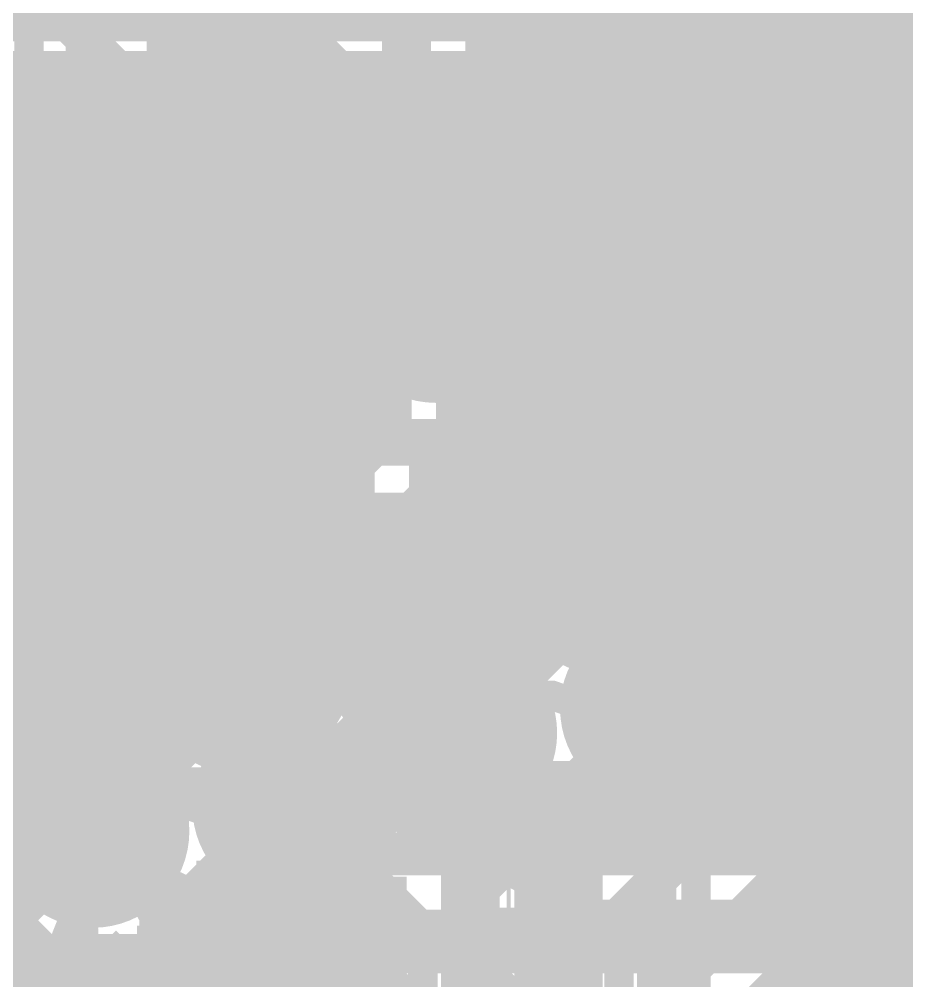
# Model space of a CAD drawing. Extents: x -72 to 72, y -47 to 50.
# Drawn here: x -22.098 to -17.501, y 14.211 to 19.19 of the extents above; entities that cross this region are included whole.
import ezdxf

# ---------------------------------------------------------------- set-up
doc = ezdxf.new("R2010")
doc.units = 0
doc.header["$MEASUREMENT"] = 0
doc.layers.get('0').update_dxf_attribs({"linetype": 'CONTINUOUS'})
for name, color, linetype in [('22-303-0_BOT', 7, 'CONTINUOUS'), ('22-303-0_DRD', 7, 'CONTINUOUS'), ('22-303-0_GND', 6, 'CONTINUOUS'), ('22-303-0_IN1', 4, 'CONTINUOUS'), ('22-303-0_IN2', 3, 'CONTINUOUS'), ('22-303-0_PWR', 5, 'CONTINUOUS'), ('22-303-0_SMB', 10, 'CONTINUOUS'), ('22-303-0_SMT', 14, 'CONTINUOUS'), ('22-303-0_SPB', 9, 'CONTINUOUS'), ('22-303-0_SPT', 12, 'CONTINUOUS'), ('22-303-0_SSB', 11, 'CONTINUOUS'), ('22-303-0_SST', 13, 'CONTINUOUS'), ('22-303-0_TOP', 8, 'CONTINUOUS'), ('THRUHOLE_TAP', 7, 'CONTINUOUS')]:
    doc.layers.add(name, color=color, linetype=linetype)

# ---------------------------------------------------------------- blocks, each defined once
blk = doc.blocks.new('RECTANGLE_4')
blk.add_solid([(0.4826, 0.4064), (0.4826, -0.4064), (-0.4826, 0.4064), (-0.4826, -0.4064)])
blk = doc.blocks.new('RECTANGLE_8')
blk.add_solid([(0.4064, 0.4826), (0.4064, -0.4826), (-0.4064, 0.4826), (-0.4064, -0.4826)])
blk = doc.blocks.new('ROUND_48')
at = {"const_width": 0.29972}
blk.add_lwpolyline([(-0.14986, 0, 1), (0.14986, 0, 1)], format="xyb", close=True, dxfattribs=at)
blk = doc.blocks.new('RECTANGLE_55')
blk.add_solid([(0.25019, 0.40005), (0.25019, -0.40005), (-0.25019, 0.40005), (-0.25019, -0.40005)])
blk = doc.blocks.new('ROUND_82')
at = {"const_width": 0.50038}
blk.add_lwpolyline([(-0.25019, 0, 1), (0.25019, 0, 1)], format="xyb", close=True, dxfattribs=at)
blk = doc.blocks.new('ROUND_83')
at = {"const_width": 0.50038}
blk.add_lwpolyline([(-0.25019, 0, 1), (0.25019, 0, 1)], format="xyb", close=True, dxfattribs=at)
blk = doc.blocks.new('ROUND_81')
at = {"const_width": 0.0635}
blk.add_lwpolyline([(-0.03175, 0, 1), (0.03175, 0, 1)], format="xyb", close=True, dxfattribs=at)
blk = doc.blocks.new('OBLONG_39')
at = {"const_width": 0.2794}
blk.add_lwpolyline([(0, 0.7493), (0, -0.7493)], dxfattribs=at)
at = {"const_width": 0.1397}
for points in [[(-0.06985, 0.7493, 1), (0.06985, 0.7493, 1)], [(-0.06985, -0.7493, 1), (0.06985, -0.7493, 1)]]:
    blk.add_lwpolyline(points, format="xyb", close=True, dxfattribs=at)
blk = doc.blocks.new('RECTANGLE_40')
blk.add_solid([(0.1397, 0.889), (0.1397, -0.889), (-0.1397, 0.889), (-0.1397, -0.889)])
blk = doc.blocks.new('OBLONG_41')
at = {"const_width": 0.2794}
blk.add_lwpolyline([(0.7493, 0), (-0.7493, 0)], dxfattribs=at)
at = {"const_width": 0.1397}
for points in [[(-0.81915, 0, 1), (-0.67945, 0, 1)], [(0.67945, 0, 1), (0.81915, 0, 1)]]:
    blk.add_lwpolyline(points, format="xyb", close=True, dxfattribs=at)
blk = doc.blocks.new('ROUND_95')
at = {"const_width": 0.10033}
blk.add_lwpolyline([(-0.050164, 0, 1), (0.050164, 0, 1)], format="xyb", close=True, dxfattribs=at)

msp = doc.modelspace()

# ---------------------------------------------------------------- linework, layer by layer
at = {"layer": '22-303-0_BOT'}
for points, const_width in [([(-20.955, 19.1262), (-21.0312, 19.1262), (-21.971, 20.066), (-21.971, 23.368)], 0.2032), ([(-16.3576, 18.415), (-17.56918, 18.415)], 0.254), ([(-19.05, 17.41424), (-19.05, 18.288), (-19.177, 18.415), (-23.622, 18.415), (-24.62276, 17.41424), (-24.765, 17.41424)], 0.2032), ([(-19.05, 17.41424), (-19.05, 18.288), (-18.161, 18.288)], 0.2032), ([(-22.86, 17.7038), (-22.86, 16.383), (-17.145, 16.383)], 0.381), ([(-20.955, 17.7038), (-19.939, 17.7038)], 0.2032), ([(-20.955, 17.7038), (-19.939, 17.7038)], 0.2032), ([(-20.2692, 15.8877), (-22.86, 15.8877)], 0.254), ([(-22.0472, 15.8877), (-22.0472, 15.49146)], 0.254), ([(-21.8186, 15.8877), (-21.8186, 15.58036)], 0.254), ([(-21.59, 15.8877), (-21.59, 15.57782)], 0.254), ([(-21.3614, 15.8877), (-21.3614, 15.47368)], 0.254), ([(-21.1328, 15.8877), (-21.1328, 15.53464)], 0.254), ([(-20.9042, 15.8877), (-20.9042, 15.68196)], 0.254), ([(-20.6756, 15.8877), (-20.6756, 15.71752)], 0.254), ([(-20.447, 15.8877), (-20.447, 15.66164)], 0.254), ([(-20.29968, 15.8496), (-30.31236, 15.8496)], 0.254), ([(-21.02866, 15.621), (-30.54096, 15.621)], 0.254), ([(-18.796, 15.621), (-18.796, 8.509), (-16.637, 6.35), (-4.445, 6.35), (-3.2512, 5.1562), (-3.2512, 5.08)], 0.2032), ([(-19.812, 15.494), (-19.812, 11.049)], 0.2032), ([(-22.16404, 15.3924), (-30.76956, 15.3924)], 0.254), ([(-21.23694, 15.3924), (-21.26996, 15.3924)], 0.254), ([(-19.304, 15.16634), (-19.304, 11.37666)], 0.254), ([(-19.2024, 15.1638), (-19.304, 15.1638)], 0.254), ([(-19.2024, 15.17396), (-19.2024, 8.509)], 0.254), ([(-19.4056, 15.04696), (-19.4056, 11.49604)], 0.254), ([(-19.2024, 14.9352), (-19.4056, 14.9352)], 0.254), ([(-20.2184, 14.74978), (-20.2184, 13.95222)], 0.254), ([(-20.2184, 14.74978), (-20.2184, 13.95222)], 0.254), ([(-21.14804, 14.7066), (-21.18106, 14.7066)], 0.254), ([(-21.1328, 14.68882), (-21.1328, 14.01064)], 0.254), ([(-20.2184, 14.7066), (-20.25396, 14.7066)], 0.254), ([(-19.2024, 14.7066), (-19.4056, 14.7066)], 0.254), ([(-17.78, 14.6812), (-17.78, 14.605), (-17.145, 13.97), (-14.478, 13.97), (-14.224, 13.716), (-14.224, 13.589)], 0.2032), ([(-20.447, 14.56436), (-20.447, 14.13764)], 0.254), ([(-20.9042, 14.54404), (-20.9042, 14.15796)], 0.254), ([(-20.2184, 14.478), (-21.38934, 14.478)], 0.254), ([(-21.3614, 14.49578), (-21.3614, 10.9474)], 0.254), ([(-20.6756, 14.50848), (-20.6756, 14.19352)], 0.254), ([(-19.2024, 14.478), (-19.4056, 14.478)], 0.254), ([(-21.4376, 14.45006), (-21.4376, 13.1826)], 0.254), ([(-20.2184, 14.2494), (-21.4376, 14.2494)], 0.254), ([(-19.2024, 14.2494), (-19.4056, 14.2494)], 0.254)]:
    msp.add_lwpolyline(points, dxfattribs=dict(at, const_width=const_width))
at = {"layer": '22-303-0_BOT', "const_width": 0.254}
for points in [[(-20.2692, 15.8877, 0.1188234), (-20.39837, 15.63615)], [(-20.701, 15.71752, 0.29222), (-21.24964, 15.367)], [(-20.39874, 15.63624, 0.1317135), (-20.701, 15.71727)], [(-21.717, 15.59052, 0.4142136), (-22.32152, 14.986)], [(-21.24964, 15.367, 0.225417), (-21.717, 15.58898)], [(-19.4056, 15.04696, 0.0992222), (-19.26472, 15.23809)], [(-19.26336, 15.23746, 0.0364599), (-19.20269, 15.17364)], [(-21.4376, 14.45006, 0.1646762), (-21.1695, 14.72999)], [(-21.16836, 14.72946, 0.2245617), (-20.701, 14.50841)], [(-20.701, 14.50848, 0.2356239), (-20.21799, 14.74947)], [(-20.701, 14.19352, 0.4142136), (-21.30552, 13.589)], [(-20.2184, 13.95222, 0.2356241), (-20.701, 14.19301)]]:
    msp.add_lwpolyline(points, format="xyb", dxfattribs=at)
at = {"layer": '22-303-0_DRD', "const_width": 0.254}
for points in [[(-17.526, 18.923), (-18.796, 17.653)], [(-17.526, 17.653), (-18.796, 18.923)], [(-19.304, 18.3388), (-20.574, 17.0688)], [(-19.304, 17.0688), (-20.574, 18.3388)], [(-19.304, 18.3388), (-20.574, 17.0688)], [(-19.304, 17.0688), (-20.574, 18.3388)], [(-16.5354, 17.0434), (-17.8054, 15.7734)], [(-16.5354, 15.7734), (-17.8054, 17.0434)], [(-18.161, 16.256), (-19.431, 14.986)], [(-18.161, 14.986), (-19.431, 16.256)], [(-19.177, 16.129), (-20.447, 14.859)], [(-19.177, 14.859), (-20.447, 16.129)], [(-20.066, 15.748), (-21.336, 14.478)], [(-20.066, 14.478), (-21.336, 15.748)], [(-21.082, 15.621), (-22.352, 14.351)], [(-21.082, 14.351), (-22.352, 15.621)], [(-20.066, 14.224), (-21.336, 12.954)], [(-20.066, 12.954), (-21.336, 14.224)]]:
    msp.add_lwpolyline(points, dxfattribs=at)
at = {"layer": '22-303-0_IN1'}
for points, const_width in [([(-8.636, 31.242), (-8.636, 31.115), (-7.747, 30.226), (-7.747, 21.717), (-10.287, 19.177), (-26.543, 19.177), (-27.305, 19.939), (-27.305, 20.066)], 0.2032), ([(3.429, 29.21), (3.302, 29.337), (0.127, 29.337), (-1.016, 30.48), (-7.366, 30.48), (-7.366, 21.463), (-11.684, 17.145), (-19.558, 17.145), (-21.717, 14.986)], 0.2032), ([(8.89, 29.083), (6.477, 29.083), (2.032, 24.638), (2.032, 24.13), (0.508, 22.606), (0.508, 21.463), (-6.35, 14.605), (-8.001, 14.605), (-9.144, 15.748), (-17.78, 15.748), (-19.177, 14.351), (-22.987, 14.351), (-26.162, 17.526), (-28.575, 17.526)], 0.2032), ([(8.636, 21.59), (4.064, 21.59), (-0.889, 16.637), (-0.889, 16.129), (-3.937, 13.081), (-3.937, 11.176), (-4.191, 10.922), (-4.953, 10.922), (-9.398, 15.367), (-17.526, 15.367), (-19.939, 12.954), (-24.765, 12.954), (-25.146, 13.335)], 0.2032), ([(-18.52422, 18.7706), (-23.8252, 18.7706)], 0.254), ([(-22.1996, 18.7706), (-22.1996, 15.34922)], 0.254), ([(-21.971, 18.7706), (-21.971, 15.53464)], 0.254), ([(-21.7424, 18.7706), (-21.7424, 15.59052)], 0.254), ([(-21.5138, 18.7706), (-21.5138, 15.76324)], 0.254), ([(-21.2852, 18.7706), (-21.2852, 15.99184)], 0.254), ([(-21.0566, 18.7706), (-21.0566, 16.22044)], 0.254), ([(-20.828, 18.7706), (-20.828, 16.44904)], 0.254), ([(-20.5994, 18.7706), (-20.5994, 16.67764)], 0.254), ([(-20.3708, 18.7706), (-20.3708, 18.12544)], 0.254), ([(-20.1422, 18.7706), (-20.1422, 18.27276)], 0.254), ([(-19.9136, 18.7706), (-19.9136, 18.30832)], 0.254), ([(-19.685, 18.7706), (-19.685, 18.25244)], 0.254), ([(-19.4564, 18.7706), (-19.4564, 18.06702)], 0.254), ([(-19.2278, 18.7706), (-19.2278, 17.5514)], 0.254), ([(-18.9992, 18.7706), (-18.9992, 17.5514)], 0.254), ([(-18.7706, 18.7706), (-18.7706, 17.5514)], 0.254), ([(-13.44168, 18.7706), (-17.79778, 18.7706)], 0.254), ([(-17.6276, 18.7706), (-17.6276, 18.57248)], 0.254), ([(-17.399, 18.7706), (-17.399, 17.5514)], 0.254), ([(-18.60804, 18.6944), (-23.7998, 18.6944)], 0.254), ([(-13.48994, 18.6944), (-17.71396, 18.6944)], 0.254), ([(-18.73758, 18.4658), (-23.78456, 18.4658)], 0.254), ([(-13.55598, 18.4658), (-17.58188, 18.4658)], 0.254), ([(-20.22348, 18.2372), (-23.86076, 18.2372)], 0.254), ([(-18.76298, 18.2372), (-19.65452, 18.2372)], 0.254), ([(-13.53058, 18.2372), (-17.55902, 18.2372)], 0.254), ([(-20.4597, 18.0086), (-24.09952, 18.0086)], 0.254), ([(-18.69694, 18.0086), (-19.41576, 18.0086)], 0.254), ([(-17.6276, 18.00352), (-17.6276, 17.5514)], 0.254), ([(-13.40104, 18.0086), (-17.62506, 18.0086)], 0.254), ([(-18.542, 17.8181), (-18.542, 17.5514)], 0.254), ([(-20.53844, 17.78), (-25.84196, 17.78)], 0.254), ([(-18.48866, 17.78), (-19.33956, 17.78)], 0.254), ([(-17.8562, 17.76476), (-17.8562, 17.5514)], 0.254), ([(-11.62304, 17.78), (-17.83334, 17.78)], 0.254), ([(-18.3134, 17.7038), (-18.3134, 17.5514)], 0.254), ([(-18.0848, 17.68856), (-18.0848, 17.5514)], 0.254), ([(-20.5232, 17.5514), (-25.61336, 17.5514)], 0.254), ([(-11.85164, 17.5514), (-19.3548, 17.5514)], 0.254), ([(-11.85164, 17.5514), (-19.3548, 17.5514)], 0.254), ([(-20.4089, 17.3228), (-25.38476, 17.3228)], 0.254), ([(-20.3708, 17.27962), (-20.3708, 16.90624)], 0.254), ([(-20.1422, 17.13484), (-21.68652, 15.59052)], 0.254), ([(-20.18284, 17.0942), (-25.15616, 17.0942)], 0.254), ([(-20.41144, 16.8656), (-24.92756, 16.8656)], 0.254), ([(-19.39036, 16.7386), (-20.10664, 16.02232)], 0.254), ([(-15.7988, 16.7386), (-19.39036, 16.7386)], 0.254), ([(-19.2278, 16.7386), (-19.2278, 16.04264)], 0.254), ([(-18.9992, 16.7386), (-18.9992, 16.18996)], 0.254), ([(-18.7706, 16.7386), (-18.7706, 16.22552)], 0.254), ([(-18.542, 16.7386), (-18.542, 16.16964)], 0.254), ([(-18.3134, 16.7386), (-18.3134, 15.98422)], 0.254), ([(-18.0848, 16.7386), (-18.0848, 16.01724)], 0.254), ([(-17.8562, 16.7386), (-17.8562, 16.14678)], 0.254), ([(-17.6276, 16.7386), (-17.6276, 16.1544)], 0.254), ([(-17.399, 16.7386), (-17.399, 16.1544)], 0.254), ([(-19.4564, 16.67256), (-19.4564, 15.98168)], 0.254), ([(-20.64004, 16.637), (-24.69896, 16.637)], 0.254), ([(-15.83182, 16.637), (-19.49196, 16.637)], 0.254), ([(-20.86864, 16.4084), (-24.47036, 16.4084)], 0.254), ([(-15.83436, 16.4084), (-19.72056, 16.4084)], 0.254), ([(-19.685, 16.44396), (-19.685, 16.08582)], 0.254), ([(-19.9136, 16.21536), (-19.9136, 16.08836)], 0.254), ([(-21.09724, 16.1798), (-24.24176, 16.1798)], 0.254), ([(-19.02714, 16.1798), (-19.94916, 16.1798)], 0.254), ([(-15.74546, 16.1798), (-18.56486, 16.1798)], 0.254), ([(-15.72768, 16.1544), (-17.78, 16.1544)], 0.254), ([(-18.06702, 16.03502), (-18.23974, 15.85976)], 0.254), ([(-21.32584, 15.9512), (-24.01316, 15.9512)], 0.254), ([(-19.30146, 15.9512), (-19.41576, 15.9512)], 0.254), ([(-18.15084, 15.9512), (-18.288, 15.9512)], 0.254), ([(-21.55444, 15.7226), (-23.78456, 15.7226)], 0.254), ([(-21.68652, 15.59052), (-21.71677, 15.58823)], 0.254), ([(-22.04466, 15.494), (-23.55596, 15.494)], 0.254), ([(-17.35836, 14.9606), (-19.6469, 12.66952)], 0.254), ([(-17.399, 14.91996), (-17.399, 9.2964)], 0.254), ([(-16.82496, 14.8082), (-17.51076, 14.8082)], 0.254), ([(-17.6276, 14.69136), (-17.6276, 9.2964)], 0.254), ([(-16.86052, 14.5796), (-17.73936, 14.5796)], 0.254), ([(-17.8562, 14.46276), (-17.8562, 9.2964)], 0.254), ([(-16.80464, 14.351), (-17.96796, 14.351)], 0.254), ([(-18.0848, 14.23416), (-18.0848, 9.2964)], 0.254), ([(-16.61922, 14.1224), (-18.19656, 14.1224)], 0.254)]:
    msp.add_lwpolyline(points, dxfattribs=dict(at, const_width=const_width))
at = {"layer": '22-303-0_IN1', "const_width": 0.254}
for points in [[(-18.52422, 18.7706, 0.2356241), (-18.76501, 18.288)], [(-17.55648, 18.288, 0.2356234), (-17.79747, 18.771)], [(-19.939, 18.30832, 0.4142136), (-20.54352, 17.7038)], [(-19.33448, 17.7038, 0.4142136), (-19.939, 18.30832)], [(-18.76552, 18.288, 0.4142136), (-18.161, 17.68348)], [(-18.161, 17.68348, 0.4142136), (-17.55648, 18.288)], [(-20.54352, 17.7038, 0.3169618), (-20.1422, 17.13484)], [(-19.3548, 17.5514, 0.0638823), (-19.33525, 17.7038)], [(-18.796, 16.22552, 0.29222), (-19.34464, 15.875)], [(-18.23974, 15.85976, 0.2998712), (-18.796, 16.22552)], [(-17.78, 16.1544, 0.1989124), (-18.06737, 16.03537)], [(-19.812, 16.09852, 0.1278725), (-20.10644, 16.02197)], [(-19.34464, 15.875, 0.225417), (-19.812, 16.09698)], [(-21.717, 15.59052, 0.4142136), (-22.32152, 14.986)]]:
    msp.add_lwpolyline(points, format="xyb", dxfattribs=at)
at = {"layer": '22-303-0_IN2'}
for points, const_width in [([(-28.194, 22.479), (-27.559, 21.844), (-26.797, 21.844), (-26.289, 21.336), (-26.289, 19.304), (-24.003, 17.018), (-19.05, 17.018), (-18.542, 17.526), (-8.255, 17.526), (-4.445, 21.336), (-4.445, 23.114)], 0.2032), ([(-27.051, 21.209), (-26.67, 20.828), (-26.67, 19.05), (-21.971, 14.351), (-16.891, 14.351), (-16.383, 13.843), (-16.129, 13.843), (-15.748, 14.224), (0.127, 14.224), (1.143, 13.208), (2.413, 13.208), (7.239, 8.382), (19.05, 8.382)], 0.2032), ([(-24.384, 18.542), (-24.003, 18.923), (-13.335, 18.923), (-12.192, 20.066)], 0.2032), ([(-18.161, 18.288), (-12.954, 18.288), (-12.954, 18.415)], 0.2032), ([(26.416, 17.399), (26.162, 17.653), (19.431, 17.653), (17.526, 15.748), (3.81, 15.748), (2.794, 14.732), (2.286, 14.732), (1.778, 15.24), (-16.51, 15.24), (-16.891, 14.859), (-20.447, 14.859), (-20.701, 15.113)], 0.2032), ([(-18.37436, 17.1196), (-18.7579, 16.73352)], 0.254), ([(-18.3896, 17.10436), (-18.3896, 16.06804)], 0.254), ([(-8.255, 17.1196), (-18.37436, 17.1196)], 0.254), ([(-18.161, 17.1196), (-18.161, 15.2654)], 0.254), ([(-17.9324, 17.1196), (-17.9324, 15.2654)], 0.254), ([(-17.7038, 17.1196), (-17.7038, 16.69288)], 0.254), ([(-17.4752, 17.1196), (-17.4752, 16.9291)], 0.254), ([(-17.32534, 16.9926), (-18.50136, 16.9926)], 0.254), ([(-18.6182, 16.87576), (-18.6182, 16.19758)], 0.254), ([(-17.65808, 16.764), (-18.72996, 16.764)], 0.254), ([(-18.8468, 16.66494), (-18.8468, 16.22298)], 0.254), ([(-19.05, 16.6116), (-23.65756, 16.6116)], 0.254), ([(-22.0472, 16.6116), (-22.0472, 15.49146)], 0.254), ([(-21.8186, 16.6116), (-21.8186, 15.58036)], 0.254), ([(-21.59, 16.6116), (-21.59, 15.57782)], 0.254), ([(-21.3614, 16.6116), (-21.3614, 15.47368)], 0.254), ([(-21.1328, 16.6116), (-21.1328, 15.53464)], 0.254), ([(-20.9042, 16.6116), (-20.9042, 15.68196)], 0.254), ([(-20.6756, 16.6116), (-20.6756, 15.71752)], 0.254), ([(-20.447, 16.6116), (-20.447, 15.66164)], 0.254), ([(-20.2184, 16.6116), (-20.2184, 15.94104)], 0.254), ([(-19.9898, 16.6116), (-19.9898, 16.07058)], 0.254), ([(-19.7612, 16.6116), (-19.7612, 16.09598)], 0.254), ([(-19.5326, 16.6116), (-19.5326, 16.02994)], 0.254), ([(-19.304, 16.6116), (-19.304, 15.94866)], 0.254), ([(-19.0754, 16.6116), (-19.0754, 16.15694)], 0.254), ([(-17.76222, 16.5354), (-23.58136, 16.5354)], 0.254), ([(-17.76476, 16.3068), (-23.35276, 16.3068)], 0.254), ([(-17.7038, 16.12392), (-17.7038, 15.2654)], 0.254), ([(-19.96694, 16.0782), (-23.12416, 16.0782)], 0.254), ([(-19.19224, 16.0782), (-19.65706, 16.0782)], 0.254), ([(-17.67586, 16.0782), (-18.39976, 16.0782)], 0.254), ([(-17.4752, 15.88516), (-17.4752, 15.2654)], 0.254), ([(-20.29968, 15.8496), (-22.89556, 15.8496)], 0.254), ([(-17.40154, 15.8496), (-18.2372, 15.8496)], 0.254), ([(-21.02866, 15.621), (-22.66696, 15.621)], 0.254), ([(-16.65224, 15.621), (-18.19148, 15.621)], 0.254), ([(-22.16404, 15.3924), (-22.43836, 15.3924)], 0.254), ([(-21.23694, 15.3924), (-21.26996, 15.3924)], 0.254), ([(-16.93164, 15.3924), (-18.2372, 15.3924)], 0.254), ([(-17.05864, 15.2654), (-18.30578, 15.2654)], 0.254)]:
    msp.add_lwpolyline(points, dxfattribs=dict(at, const_width=const_width))
at = {"layer": '22-303-0_IN2', "const_width": 0.254}
for points in [[(-17.1704, 17.01292, 0.4142136), (-17.77492, 16.4084)], [(-19.05, 16.6116, 0.1989124), (-18.76263, 16.73063)], [(-17.77492, 16.4084, 0.4142136), (-17.1704, 15.80388)], [(-18.796, 16.22552, 0.29222), (-19.34464, 15.875)], [(-18.19148, 15.621, 0.4142136), (-18.796, 16.22552)], [(-19.812, 16.09852, 0.3461495), (-20.39874, 15.63624)], [(-19.34464, 15.875, 0.225417), (-19.812, 16.09698)], [(-20.701, 15.71752, 0.29222), (-21.24964, 15.367)], [(-20.39874, 15.63624, 0.1317135), (-20.701, 15.71727)], [(-18.30578, 15.2654, 0.1581908), (-18.19039, 15.621)], [(-21.717, 15.59052, 0.2994192), (-22.27072, 15.22476)], [(-21.24964, 15.367, 0.225417), (-21.717, 15.58898)]]:
    msp.add_lwpolyline(points, format="xyb", dxfattribs=at)
at = {"layer": '22-303-0_SSB', "const_width": 0.1524}
for points in [[(-23.6855, 16.9545), (-23.6855, 19.8755), (-22.0472, 19.8755), (-22.0472, 16.9545), (-23.6855, 16.9545)], [(-21.7805, 16.9545), (-21.7805, 19.8755), (-20.1422, 19.8755), (-20.1422, 16.9545), (-21.7805, 16.9545)], [(-17.9705, 16.9545), (-17.9705, 19.8755), (-16.3322, 19.8755), (-16.3322, 16.9545), (-17.9705, 16.9545)], [(-19.44878, 17.7165), (-19.55038, 17.7165), (-19.55038, 19.1135), (-19.44878, 19.1135)], [(-18.65122, 19.1135), (-18.54962, 19.1135), (-18.54962, 17.7165), (-18.65122, 17.7165)], [(-18.54962, 18.01622), (-18.54962, 18.11528), (-19.55038, 18.11528), (-19.55038, 18.01622), (-18.54962, 18.01622)], [(-17.78762, 15.80388), (-17.78762, 16.81988), (-17.66824, 16.6497)], [(-18.27022, 15.97406), (-18.38706, 15.80388), (-18.62582, 15.80388), (-18.74266, 15.97406), (-18.74266, 16.1417), (-18.50644, 16.48206), (-18.74266, 16.81988), (-18.27022, 16.81988)], [(-21.14042, 16.23568), (-21.30806, 16.2941), (-21.30806, 16.6497), (-21.14042, 16.71066), (-20.80006, 16.71066), (-20.63242, 16.59128), (-20.63242, 16.23568), (-20.29206, 16.23568), (-20.29206, 16.71066)], [(-20.01774, 16.52778), (-20.01774, 16.0528), (-19.33956, 16.52778), (-19.17192, 16.52778), (-19.00174, 16.46682), (-19.00174, 16.11122), (-19.17192, 16.0528)], [(-23.34006, 16.00708), (-22.32406, 16.00708), (-22.49424, 15.8877)], [(-21.30806, 15.87246), (-21.30806, 15.6337)], [(-17.90446, 15.80388), (-17.66824, 15.80388)], [(-21.30806, 15.75308), (-20.29206, 15.75308), (-20.46224, 15.6337)], [(-20.01774, 15.2146), (-20.01774, 15.5702), (-19.67992, 15.68958), (-19.33956, 15.68958), (-19.00174, 15.5702), (-19.00174, 15.2146)], [(-16.9545, 15.4305), (-16.9545, 12.5095), (-18.5928, 12.5095), (-18.5928, 15.4305), (-16.9545, 15.4305)], [(-20.01774, 15.27302), (-19.00174, 15.27302)], [(-20.80006, 14.9733), (-21.30806, 15.1511)], [(-20.80006, 14.67866), (-20.80006, 15.03426), (-20.63242, 15.1511), (-20.46224, 15.1511), (-20.29206, 15.03426), (-20.29206, 14.67866), (-21.30806, 14.67866)], [(-21.3995, 13.1445), (-24.3205, 13.1445), (-24.3205, 14.7828), (-21.3995, 14.7828), (-21.3995, 13.1445)], [(-19.8374, 14.04112), (-20.00758, 14.09954), (-20.00758, 14.45514), (-19.8374, 14.51356), (-19.49958, 14.51356), (-19.3294, 14.39672), (-19.3294, 14.04112), (-18.99158, 14.04112), (-18.99158, 14.51356)]]:
    msp.add_lwpolyline(points, dxfattribs=at)
at = {"layer": '22-303-0_SST', "const_width": 0.1524}
msp.add_lwpolyline([(-19.685, 7.493), (-19.685, 15.24), (-28.575, 15.24), (-28.575, 6.35), (-20.828, 6.35), (-19.685, 7.493)], dxfattribs=at)
at = {"layer": '22-303-0_TOP'}
for points, const_width in [([(-21.39696, 16.4719), (-21.39696, 18.72996), (-24.892, 22.225), (-24.892, 28.194), (-22.733, 30.353), (-22.733, 39.751), (-22.098, 40.386)], 0.2032), ([(-20.89658, 16.4719), (-20.89658, 18.08988), (-20.066, 18.92808), (-20.066, 25.908), (-19.685, 26.289), (-17.018, 26.289), (-16.637, 26.67), (-12.446, 26.67), (-12.065, 27.051), (-12.065, 27.686), (-11.176, 28.575), (-9.144, 28.575), (-8.636, 29.083)], 0.2032), ([(-20.9042, 27.82316), (-20.9042, 18.65884)], 0.254), ([(-20.6756, 27.59456), (-20.6756, 18.88998)], 0.254), ([(-20.4724, 25.908), (-20.4724, 19.09318)], 0.254), ([(-19.6596, 25.74036), (-19.6596, 18.92808)], 0.254), ([(-21.1328, 24.74976), (-21.1328, 19.03984)], 0.254), ([(-21.3614, 24.5872), (-21.3614, 19.26844)], 0.254), ([(-19.5326, 23.5458), (-19.5326, 18.15084)], 0.254), ([(-19.304, 23.5458), (-19.304, 15.94866)], 0.254), ([(-19.0754, 23.5458), (-19.0754, 16.15694)], 0.254), ([(-18.8468, 23.5458), (-18.8468, 16.22298)], 0.254), ([(-18.6182, 23.5458), (-18.6182, 18.68424)], 0.254), ([(-18.3896, 23.5458), (-18.3896, 18.8468)], 0.254), ([(-10.16, 23.114), (-11.303, 21.971), (-11.303, 20.066), (-12.319, 19.05), (-14.859, 19.05), (-15.113, 18.796), (-15.113, 17.526), (-17.018, 15.621), (-18.796, 15.621)], 0.2032), ([(-24.4856, 22.39264), (-21.10994, 19.01698)], 0.254), ([(-18.161, 21.7551), (-18.161, 18.89252)], 0.254), ([(-21.89734, 16.4719), (-21.89734, 18.34134), (-24.384, 20.828)], 0.2032), ([(-21.89734, 16.4719), (-21.89734, 18.34134), (-24.384, 20.828)], 0.2032), ([(-17.9324, 19.61896), (-17.9324, 18.8468)], 0.254), ([(-17.7038, 19.48688), (-17.7038, 18.68424)], 0.254), ([(-17.4752, 19.46402), (-17.4752, 16.9291)], 0.254), ([(-20.4724, 19.2786), (-21.37156, 19.2786)], 0.254), ([(-16.3703, 19.2786), (-19.6596, 19.2786)], 0.254), ([(-20.4724, 19.09318), (-20.99056, 18.56994)], 0.254), ([(-20.51558, 19.05), (-21.14296, 19.05)], 0.254), ([(-16.3703, 19.05), (-19.6596, 19.05)], 0.254), ([(-20.74164, 18.8214), (-21.00072, 18.8214)], 0.254), ([(-18.44548, 18.8214), (-19.6723, 18.8214)], 0.254), ([(-16.3703, 18.8214), (-17.87652, 18.8214)], 0.254), ([(-20.99056, 18.72996), (-20.99056, 18.56994)], 0.254), ([(-19.7612, 18.65884), (-19.7612, 18.28038)], 0.254), ([(-20.97024, 18.5928), (-20.99056, 18.5928)], 0.254), ([(-19.77644, 18.64106), (-20.1422, 18.27276)], 0.254), ([(-18.6817, 18.5928), (-19.8247, 18.5928)], 0.254), ([(-16.3703, 18.5928), (-17.63776, 18.5928)], 0.254), ([(-19.9898, 18.42516), (-19.9898, 18.30578)], 0.254), ([(-18.76044, 18.3642), (-20.05076, 18.3642)], 0.254), ([(-16.3703, 18.3642), (-17.56156, 18.3642)], 0.254), ([(-18.7452, 18.1356), (-19.51482, 18.1356)], 0.254), ([(-16.3703, 18.1356), (-17.5768, 18.1356)], 0.254), ([(-18.6309, 17.907), (-19.37004, 17.907)], 0.254), ([(-16.3703, 17.907), (-17.6911, 17.907)], 0.254), ([(-18.6182, 17.89176), (-18.6182, 16.19758)], 0.254), ([(-17.7038, 17.89176), (-17.7038, 16.69288)], 0.254), ([(-18.3896, 17.7292), (-18.3896, 16.06804)], 0.254), ([(-17.9324, 17.7292), (-17.9324, 16.0274)], 0.254), ([(-16.55064, 17.6784), (-19.33448, 17.6784)], 0.254), ([(-18.161, 17.68348), (-18.161, 16.0274)], 0.254), ([(-16.77924, 17.4498), (-19.39036, 17.4498)], 0.254), ([(-19.5326, 17.25676), (-19.5326, 16.29664)], 0.254), ([(-17.00784, 17.2212), (-19.57578, 17.2212)], 0.254), ([(-19.9517, 17.09928), (-19.9517, 16.71574), (-19.52498, 16.28902)], 0.254), ([(-19.7612, 17.12468), (-19.7612, 16.52524)], 0.254), ([(-17.32534, 16.9926), (-19.9517, 16.9926)], 0.254), ([(-17.65808, 16.764), (-19.9517, 16.764)], 0.254), ([(-17.76222, 16.5354), (-19.77136, 16.5354)], 0.254), ([(-20.701, 15.113), (-20.701, 15.16634), (-20.89658, 15.36192), (-20.89658, 16.4719)], 0.2032), ([(-20.3962, 16.4719), (-20.2819, 16.4719), (-19.812, 16.002), (-19.812, 15.494)], 0.2032), ([(-17.76476, 16.3068), (-19.54276, 16.3068)], 0.254), ([(-17.7038, 16.12392), (-17.7038, 16.0274)], 0.254), ([(-19.19224, 16.0782), (-19.41322, 16.0782)], 0.254), ([(-17.67586, 16.0782), (-18.39976, 16.0782)], 0.254), ([(-17.6403, 16.0274), (-18.34896, 16.0274)], 0.254), ([(-19.4056, 16.002), (-19.4056, 15.94104)], 0.254), ([(-17.018, 15.2146), (-18.34896, 15.2146)], 0.254), ([(-18.161, 15.2146), (-18.161, 14.9352)], 0.254), ([(-17.9324, 15.2146), (-17.9324, 14.9352)], 0.254), ([(-17.7038, 15.2146), (-17.7038, 14.9352)], 0.254), ([(-17.4752, 15.2146), (-17.4752, 14.8971)], 0.254), ([(-19.304, 15.16634), (-19.304, 14.91234)], 0.254), ([(-19.19224, 15.1638), (-19.304, 15.1638)], 0.254), ([(-16.48714, 15.1638), (-18.39976, 15.1638)], 0.254), ([(-18.3896, 15.17396), (-18.3896, 14.9352)], 0.254), ([(-19.0754, 15.08506), (-19.0754, 14.9352)], 0.254), ([(-18.8468, 15.01902), (-18.8468, 14.9352)], 0.254), ([(-18.6182, 15.04188), (-18.6182, 14.9352)], 0.254), ([(-21.717, 14.986), (-21.209, 14.478), (-19.91868, 14.478), (-19.431, 13.99032), (-18.415, 13.99032)], 0.2032), ([(-19.5326, 14.95806), (-19.5326, 14.73962)], 0.254), ([(-20.04314, 14.9352), (-20.12188, 14.9352)], 0.254), ([(-19.9898, 14.91488), (-19.9898, 14.8844)], 0.254), ([(-16.99514, 14.9352), (-19.58086, 14.9352)], 0.254), ([(-17.6657, 14.9352), (-19.1643, 14.9352)], 0.254), ([(-19.91868, 14.8844), (-20.1422, 14.8844)], 0.254), ([(-19.7612, 14.89202), (-19.7612, 14.85138)], 0.254), ([(-17.04086, 14.8971), (-17.48536, 14.8971)], 0.254), ([(-19.62658, 14.75994), (-19.56054, 14.6939)], 0.254), ([(-19.55292, 14.7066), (-19.57324, 14.7066)], 0.254), ([(-16.256, 14.605), (-16.75892, 14.605), (-16.87322, 14.4907), (-18.415, 14.4907)], 0.2032), ([(-21.94052, 14.42466), (-21.94052, 12.76096)], 0.254), ([(-21.94052, 14.42466), (-21.94052, 12.76096)], 0.254), ([(-21.8186, 14.3891), (-21.8186, 12.60348)], 0.254), ([(-21.717, 14.38148), (-21.68656, 14.38224)], 0.254), ([(-21.68652, 14.38148), (-21.49602, 14.19098)], 0.254), ([(-21.59, 14.28496), (-21.59, 8.64616)], 0.254), ([(-21.55444, 14.2494), (-21.94052, 14.2494)], 0.254), ([(-21.3614, 14.10208), (-21.3614, 8.41756)], 0.254)]:
    msp.add_lwpolyline(points, dxfattribs=dict(at, const_width=const_width))
at = {"layer": '22-303-0_TOP', "const_width": 0.254}
for points in [[(-20.99056, 18.72996, 0.1989115), (-21.10959, 19.01733)], [(-19.77644, 18.64106, 0.1977677), (-19.65829, 18.92808)], [(-19.77644, 18.64106, 0.1977677), (-19.65829, 18.92808)], [(-18.161, 18.89252, 0.4142136), (-18.76552, 18.288)], [(-17.55648, 18.288, 0.4142136), (-18.161, 18.89252)], [(-19.939, 18.30832, 0.0859668), (-20.14232, 18.2731)], [(-19.33448, 17.7038, 0.4142136), (-19.939, 18.30832)], [(-18.76552, 18.288, 0.4142136), (-18.161, 17.68348)], [(-18.161, 17.68348, 0.4142136), (-17.55648, 18.288)], [(-19.939, 17.09928, 0.4142136), (-19.33448, 17.7038)], [(-17.21612, 17.01038, 0.3921831), (-17.77492, 16.4084)], [(-17.77492, 16.4084, 0.1719911), (-17.63996, 16.02767)], [(-19.4056, 16.002, 0.1989115), (-19.52463, 16.28937)], [(-18.796, 16.22552, 0.29222), (-19.34464, 15.875)], [(-18.34896, 16.0274, 0.2113087), (-18.796, 16.22516)], [(-19.34464, 15.875, 0.0372739), (-19.40639, 15.94017)], [(-19.812, 14.88948, 0.2911874), (-19.26336, 15.23746)], [(-19.26336, 15.23746, 0.2245617), (-18.796, 15.01641)], [(-18.796, 15.01648, 0.2113086), (-18.34869, 15.21435)], [(-20.1422, 14.8844, 0.0376384), (-20.11424, 14.97076)], [(-20.11426, 14.97076, 0.1317135), (-19.812, 14.88973)], [(-19.1643, 14.9352, 0.2813253), (-19.56054, 14.6939)], [(-17.48536, 14.8971, 0.1047921), (-17.6657, 14.93532)], [(-19.63166, 14.76502, 0.1989124), (-19.91868, 14.88391)], [(-21.94052, 14.42466, 0.0950207), (-21.717, 14.3818)], [(-21.49602, 14.19098, 0.1989124), (-21.209, 14.07209)]]:
    msp.add_lwpolyline(points, format="xyb", dxfattribs=at)

# ---------------------------------------------------------------- block references
at = {"layer": '22-303-0_BOT'}
for name, p in [('RECTANGLE_55', (-19.05, 19.41576)), ('RECTANGLE_4', (-20.955, 19.1262)), ('RECTANGLE_4', (-17.145, 19.1262)), ('ROUND_48', (-18.161, 18.288)), ('RECTANGLE_4', (-20.955, 17.7038)), ('RECTANGLE_4', (-17.145, 17.7038)), ('ROUND_48', (-19.939, 17.7038)), ('RECTANGLE_55', (-19.05, 17.41424)), ('ROUND_48', (-18.796, 15.621)), ('ROUND_48', (-19.812, 15.494)), ('ROUND_48', (-20.701, 15.113)), ('ROUND_48', (-21.717, 14.986)), ('RECTANGLE_4', (-17.78, 14.6812)), ('RECTANGLE_8', (-22.1488, 13.97))]:
    msp.add_blockref(name, p, dxfattribs=at)
at = {"layer": '22-303-0_GND'}
for name, p in [('ROUND_82', (-18.161, 18.288)), ('ROUND_82', (-19.939, 17.7038)), ('ROUND_82', (-17.1704, 16.4084)), ('ROUND_83', (-18.796, 15.621)), ('ROUND_82', (-19.812, 15.494)), ('ROUND_82', (-20.701, 15.113)), ('ROUND_83', (-21.717, 14.986))]:
    msp.add_blockref(name, p, dxfattribs=at)
at = {"layer": '22-303-0_IN1'}
for p in [(-18.161, 18.288), (-19.939, 17.7038), (-18.796, 15.621), (-19.812, 15.494), (-20.701, 15.113), (-21.717, 14.986)]:
    msp.add_blockref('ROUND_48', p, dxfattribs=at)
at = {"layer": '22-303-0_IN2'}
for p in [(-18.161, 18.288), (-19.939, 17.7038), (-18.796, 15.621), (-19.812, 15.494), (-20.701, 15.113), (-21.717, 14.986)]:
    msp.add_blockref('ROUND_48', p, dxfattribs=at)
at = {"layer": '22-303-0_PWR'}
for name, p in [('ROUND_82', (-18.161, 18.288)), ('ROUND_81', (-19.939, 17.7038)), ('ROUND_82', (-17.1704, 16.4084)), ('ROUND_83', (-18.796, 15.621)), ('ROUND_82', (-19.812, 15.494)), ('ROUND_82', (-20.701, 15.113)), ('ROUND_83', (-21.717, 14.986))]:
    msp.add_blockref(name, p, dxfattribs=at)
at = {"layer": '22-303-0_SMB'}
for name, p in [('RECTANGLE_55', (-19.05, 19.41576)), ('RECTANGLE_4', (-20.955, 19.1262)), ('RECTANGLE_4', (-17.145, 19.1262)), ('RECTANGLE_4', (-20.955, 17.7038)), ('RECTANGLE_4', (-17.145, 17.7038)), ('RECTANGLE_55', (-19.05, 17.41424)), ('RECTANGLE_4', (-17.78, 14.6812)), ('RECTANGLE_8', (-22.1488, 13.97))]:
    msp.add_blockref(name, p, dxfattribs=at)
at = {"layer": '22-303-0_SMT'}
for name, p in [('RECTANGLE_40', (-21.89734, 16.4719)), ('OBLONG_39', (-21.39696, 16.4719)), ('OBLONG_39', (-20.89658, 16.4719)), ('OBLONG_39', (-20.3962, 16.4719)), ('OBLONG_41', (-18.415, 14.4907))]:
    msp.add_blockref(name, p, dxfattribs=at)
at = {"layer": '22-303-0_SPB'}
for name, p in [('RECTANGLE_55', (-19.05, 19.41576)), ('RECTANGLE_4', (-20.955, 19.1262)), ('RECTANGLE_4', (-17.145, 19.1262)), ('RECTANGLE_4', (-20.955, 17.7038)), ('RECTANGLE_4', (-17.145, 17.7038)), ('RECTANGLE_55', (-19.05, 17.41424)), ('RECTANGLE_4', (-17.78, 14.6812)), ('RECTANGLE_8', (-22.1488, 13.97))]:
    msp.add_blockref(name, p, dxfattribs=at)
at = {"layer": '22-303-0_SPT'}
for name, p in [('RECTANGLE_40', (-21.89734, 16.4719)), ('OBLONG_39', (-21.39696, 16.4719)), ('OBLONG_39', (-20.89658, 16.4719)), ('OBLONG_39', (-20.3962, 16.4719)), ('OBLONG_41', (-18.415, 14.4907))]:
    msp.add_blockref(name, p, dxfattribs=at)
at = {"layer": '22-303-0_TOP'}
for name, p in [('ROUND_48', (-18.161, 18.288)), ('ROUND_48', (-19.939, 17.7038)), ('RECTANGLE_40', (-21.89734, 16.4719)), ('OBLONG_39', (-21.39696, 16.4719)), ('OBLONG_39', (-20.89658, 16.4719)), ('OBLONG_39', (-20.3962, 16.4719)), ('ROUND_48', (-18.796, 15.621)), ('ROUND_48', (-19.812, 15.494)), ('ROUND_48', (-20.701, 15.113)), ('ROUND_48', (-21.717, 14.986)), ('OBLONG_41', (-18.415, 14.4907))]:
    msp.add_blockref(name, p, dxfattribs=at)
at = {"layer": 'THRUHOLE_TAP'}
for p in [(-18.161, 18.288), (-19.939, 17.7038), (-18.796, 15.621), (-19.812, 15.494), (-20.701, 15.113), (-21.717, 14.986)]:
    msp.add_blockref('ROUND_95', p, dxfattribs=at)

doc.saveas('drawing.dxf')
